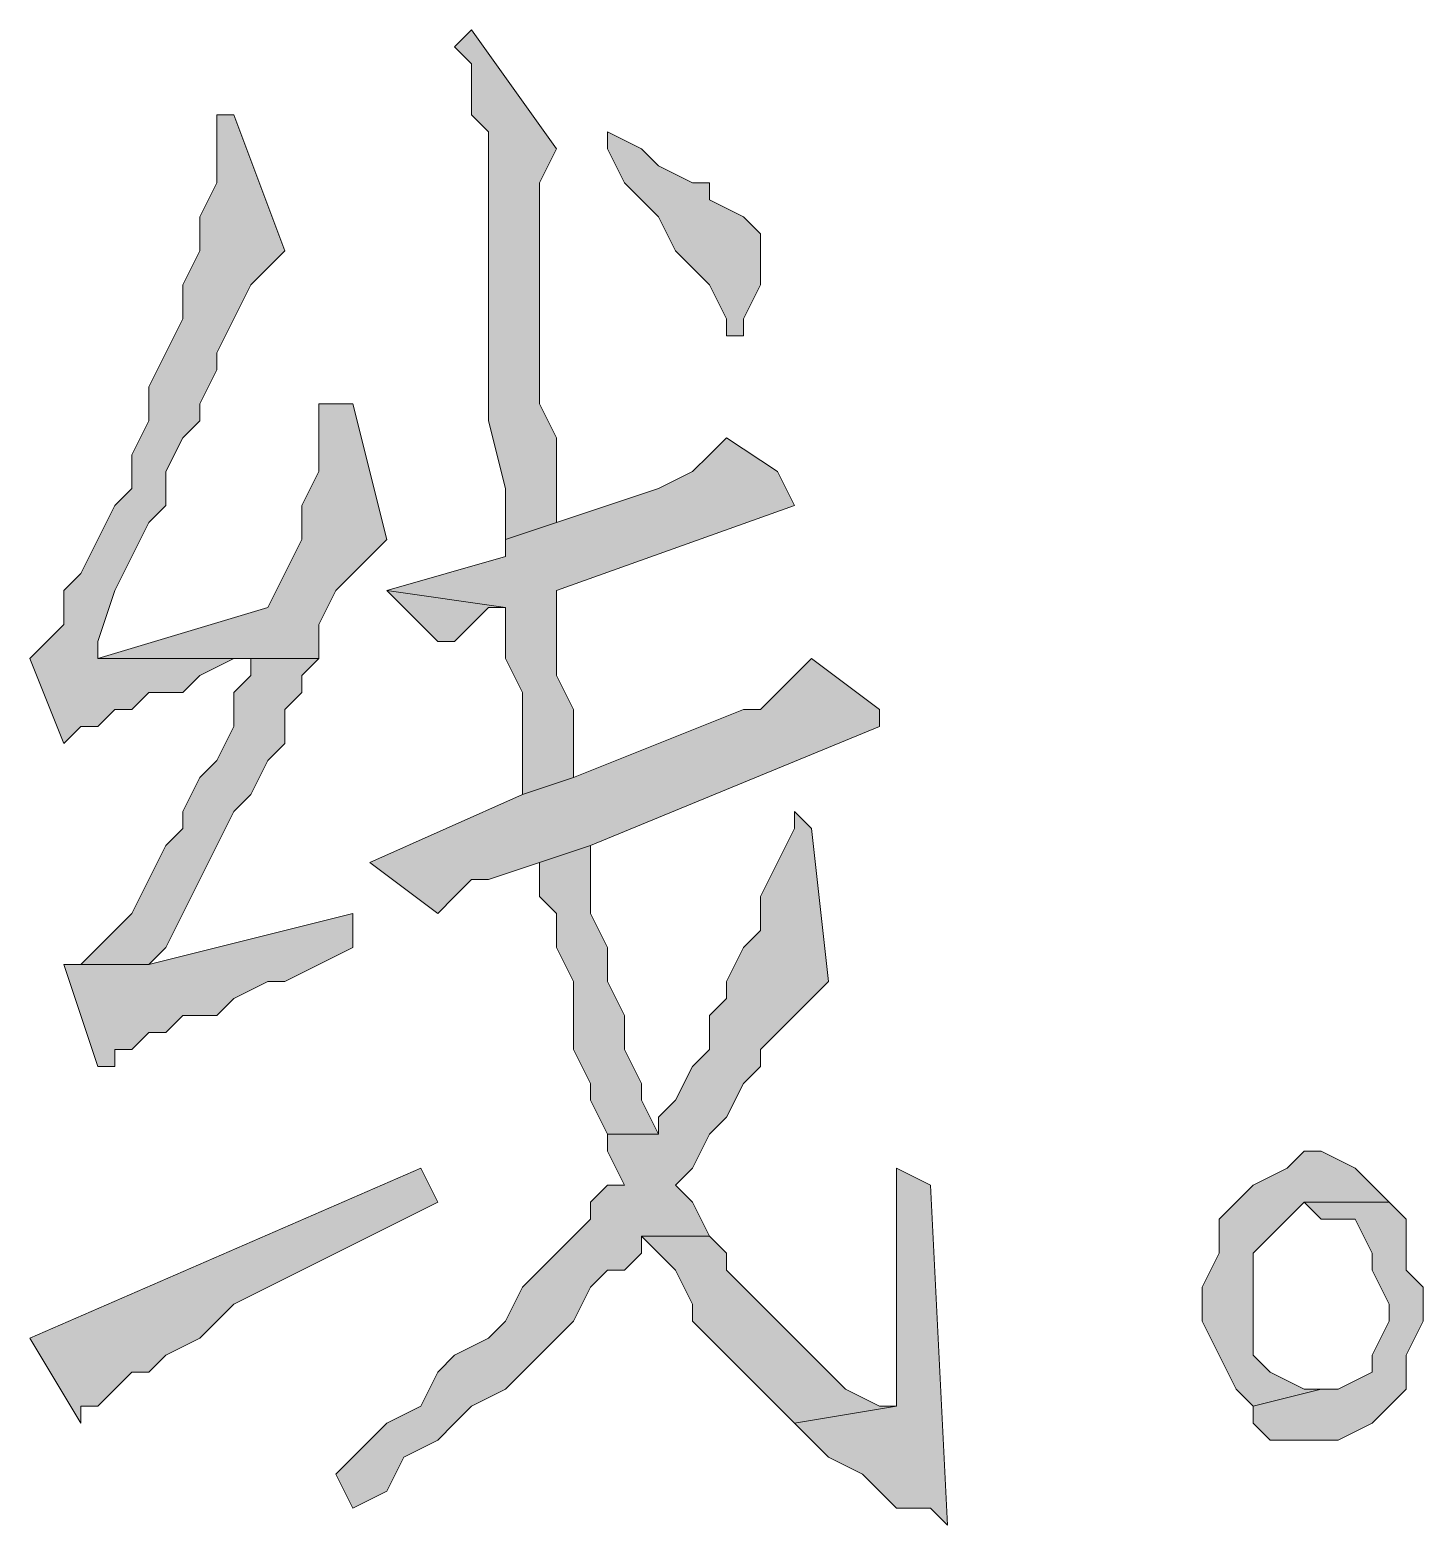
# Model space of a CAD drawing. Header units: millimetres. Extents: x 24 to 410, y 10 to 282.
# Drawn here: x 383.371 to 386.842, y 59.775 to 63.5 of the extents above; entities that cross this region are included whole.
import ezdxf

# ---------------------------------------------------------------- set-up
doc = ezdxf.new("R2010")
doc.units = ezdxf.units.MM

msp = doc.modelspace()

# ---------------------------------------------------------------- hatches: boundary and pattern name
h = msp.add_hatch(color=256)
h.dxf.hatch_style = 2
h.paths.add_polyline_path([(384.471333, 63.5), (384.429, 63.457667), (384.471333, 63.415333), (384.471333, 63.288333), (384.513667, 63.246), (384.513667, 62.526333), (384.556, 62.357), (384.556, 62.23), (384.683, 62.272333), (384.683, 62.484), (384.640667, 62.568667), (384.640667, 62.822667), (384.640667, 62.907333), (384.640667, 63.119), (384.683, 63.203667)])
h = msp.add_hatch(color=256)
h.dxf.hatch_style = 2
h.paths.add_polyline_path([(383.878667, 63.288333), (383.836333, 63.288333), (383.836333, 63.246), (383.836333, 63.119), (383.794, 63.034333), (383.794, 62.949667), (383.751667, 62.865), (383.751667, 62.780333), (383.709333, 62.695667), (383.667, 62.611), (383.667, 62.526333), (383.624667, 62.441667), (383.624667, 62.357), (383.582333, 62.314667), (383.54, 62.23), (383.497667, 62.145333), (383.455333, 62.103), (383.455333, 62.018333), (383.413, 61.976), (383.370667, 61.933667), (383.455333, 61.722), (383.497667, 61.764333), (383.54, 61.764333), (383.582333, 61.806667), (383.624667, 61.806667), (383.667, 61.849), (383.751667, 61.849), (383.794, 61.891333), (383.878667, 61.933667), (384.090333, 61.933667), (383.54, 61.933667), (383.54, 61.976), (383.582333, 62.103), (383.624667, 62.187667), (383.667, 62.272333), (383.709333, 62.314667), (383.709333, 62.399333), (383.751667, 62.484), (383.794, 62.526333), (383.794, 62.568667), (383.836333, 62.653333), (383.836333, 62.695667), (383.878667, 62.780333), (383.921, 62.865), (383.963333, 62.907333), (384.005667, 62.949667)])
h = msp.add_hatch(color=256)
h.dxf.hatch_style = 2
h.paths.add_polyline_path([(384.81, 63.246), (384.81, 63.203667), (384.852333, 63.119), (384.894667, 63.076667), (384.937, 63.034333), (384.979333, 62.949667), (385.021667, 62.907333), (385.064, 62.865), (385.106333, 62.780333), (385.106333, 62.738), (385.148667, 62.738), (385.148667, 62.780333), (385.191, 62.865), (385.191, 62.992), (385.148667, 63.034333), (385.064, 63.076667), (385.064, 63.119), (385.021667, 63.119), (384.937, 63.161333), (384.894667, 63.203667)])
h = msp.add_hatch(color=256)
h.dxf.hatch_style = 2
h.paths.add_polyline_path([(384.175, 62.568667), (384.090333, 62.568667), (384.090333, 62.526333), (384.090333, 62.399333), (384.048, 62.314667), (384.048, 62.23), (384.005667, 62.145333), (383.963333, 62.060667), (383.54, 61.933667), (384.090333, 61.933667), (384.090333, 62.018333), (384.132667, 62.103), (384.175, 62.145333), (384.217333, 62.187667), (384.259667, 62.23)])
h = msp.add_hatch(color=256)
h.dxf.hatch_style = 2
h.paths.add_polyline_path([(385.106333, 62.484), (385.064, 62.441667), (385.021667, 62.399333), (384.937, 62.357), (384.683, 62.272333), (384.556, 62.23), (384.556, 62.187667), (384.259667, 62.103), (384.556, 62.060667), (384.556, 61.933667), (384.598333, 61.849), (384.598333, 61.595), (384.725333, 61.637333), (384.725333, 61.806667), (384.683, 61.891333), (384.683, 62.103), (385.275667, 62.314667), (385.233333, 62.399333)])
h = msp.add_hatch(color=256)
h.dxf.hatch_style = 2
h.paths.add_polyline_path([(384.259667, 62.103), (384.386667, 61.976), (384.429, 61.976), (384.471333, 62.018333), (384.513667, 62.060667), (384.556, 62.060667)])
h = msp.add_hatch(color=256)
h.dxf.hatch_style = 2
h.paths.add_polyline_path([(384.090333, 61.933667), (383.921, 61.933667), (383.921, 61.891333), (383.878667, 61.849), (383.878667, 61.764333), (383.836333, 61.679667), (383.794, 61.637333), (383.751667, 61.552667), (383.751667, 61.510333), (383.709333, 61.468), (383.667, 61.383333), (383.624667, 61.298667), (383.582333, 61.256333), (383.54, 61.214), (383.497667, 61.171667), (383.455333, 61.171667), (383.667, 61.171667), (383.709333, 61.214), (383.751667, 61.298667), (383.794, 61.383333), (383.836333, 61.468), (383.878667, 61.552667), (383.921, 61.595), (383.963333, 61.679667), (384.005667, 61.722), (384.005667, 61.806667), (384.048, 61.849), (384.048, 61.891333)])
h = msp.add_hatch(color=256)
h.dxf.hatch_style = 2
h.paths.add_polyline_path([(385.318, 61.933667), (385.233333, 61.849), (385.191, 61.806667), (385.148667, 61.806667), (384.725333, 61.637333), (384.598333, 61.595), (384.217333, 61.425667), (384.386667, 61.298667), (384.429, 61.341), (384.471333, 61.383333), (384.513667, 61.383333), (384.640667, 61.425667), (384.767667, 61.468), (385.487333, 61.764333), (385.487333, 61.806667)])
h = msp.add_hatch(color=256)
h.dxf.hatch_style = 2
h.paths.add_polyline_path([(385.275667, 61.552667), (385.275667, 61.510333), (385.233333, 61.425667), (385.191, 61.341), (385.191, 61.256333), (385.148667, 61.214), (385.106333, 61.129333), (385.106333, 61.087), (385.064, 61.044667), (385.064, 60.96), (385.021667, 60.917667), (384.979333, 60.833), (384.937, 60.790667), (384.937, 60.748333), (384.81, 60.748333), (384.81, 60.706), (384.852333, 60.621333), (384.81, 60.621333), (384.767667, 60.579), (384.767667, 60.536667), (384.725333, 60.494333), (384.683, 60.452), (384.640667, 60.409667), (384.598333, 60.367333), (384.556, 60.282667), (384.513667, 60.240333), (384.429, 60.198), (384.386667, 60.155667), (384.344333, 60.071), (384.259667, 60.028667), (384.217333, 59.986333), (384.132667, 59.901667), (384.175, 59.817), (384.259667, 59.859333), (384.302, 59.944), (384.386667, 59.986333), (384.429, 60.028667), (384.471333, 60.071), (384.556, 60.113333), (384.598333, 60.155667), (384.640667, 60.198), (384.683, 60.240333), (384.725333, 60.282667), (384.767667, 60.367333), (384.81, 60.409667), (384.852333, 60.409667), (384.894667, 60.452), (384.894667, 60.494333), (385.064, 60.494333), (385.021667, 60.579), (384.979333, 60.621333), (385.021667, 60.663667), (385.064, 60.748333), (385.106333, 60.790667), (385.148667, 60.875333), (385.191, 60.917667), (385.191, 60.96), (385.233333, 61.002333), (385.275667, 61.044667), (385.318, 61.087), (385.360333, 61.129333), (385.318, 61.510333)])
h = msp.add_hatch(color=256)
h.dxf.hatch_style = 2
h.paths.add_polyline_path([(384.767667, 61.468), (384.640667, 61.425667), (384.640667, 61.341), (384.683, 61.298667), (384.683, 61.214), (384.725333, 61.129333), (384.725333, 60.96), (384.767667, 60.875333), (384.767667, 60.833), (384.81, 60.748333), (384.937, 60.748333), (384.894667, 60.833), (384.894667, 60.875333), (384.852333, 60.96), (384.852333, 61.044667), (384.81, 61.129333), (384.81, 61.214), (384.767667, 61.298667)])
h = msp.add_hatch(color=256)
h.dxf.hatch_style = 2
h.paths.add_polyline_path([(384.175, 61.298667), (383.667, 61.171667), (383.455333, 61.171667), (383.54, 60.917667), (383.582333, 60.917667), (383.582333, 60.96), (383.624667, 60.96), (383.667, 61.002333), (383.709333, 61.002333), (383.751667, 61.044667), (383.836333, 61.044667), (383.878667, 61.087), (383.963333, 61.129333), (384.005667, 61.129333), (384.090333, 61.171667), (384.175, 61.214)])
h = msp.add_hatch(color=256)
h.dxf.hatch_style = 2
h.paths.add_polyline_path([(386.545667, 60.706), (386.503333, 60.663667), (386.418667, 60.621333), (386.376333, 60.579), (386.334, 60.536667), (386.334, 60.452), (386.291667, 60.367333), (386.291667, 60.282667), (386.334, 60.198), (386.376333, 60.113333), (386.418667, 60.071), (386.588, 60.113333), (386.545667, 60.113333), (386.461, 60.155667), (386.418667, 60.198), (386.418667, 60.452), (386.461, 60.494333), (386.503333, 60.536667), (386.545667, 60.579), (386.757333, 60.579), (386.715, 60.621333), (386.672667, 60.663667), (386.588, 60.706)])
h = msp.add_hatch(color=256)
h.dxf.hatch_style = 2
h.paths.add_polyline_path([(384.344333, 60.663667), (383.370667, 60.240333), (383.497667, 60.028667), (383.497667, 60.071), (383.54, 60.071), (383.582333, 60.113333), (383.624667, 60.155667), (383.667, 60.155667), (383.709333, 60.198), (383.794, 60.240333), (383.836333, 60.282667), (383.878667, 60.325), (383.963333, 60.367333), (384.048, 60.409667), (384.132667, 60.452), (384.217333, 60.494333), (384.302, 60.536667), (384.386667, 60.579)])
h = msp.add_hatch(color=256)
h.dxf.hatch_style = 2
h.paths.add_polyline_path([(385.529667, 60.663667), (385.529667, 60.071), (385.275667, 60.028667), (385.318, 59.986333), (385.360333, 59.944), (385.445, 59.901667), (385.487333, 59.859333), (385.529667, 59.817), (385.614333, 59.817), (385.656667, 59.774667), (385.614333, 60.621333)])
h = msp.add_hatch(color=256)
h.dxf.hatch_style = 2
h.paths.add_polyline_path([(386.757333, 60.579), (386.545667, 60.579), (386.588, 60.536667), (386.672667, 60.536667), (386.715, 60.452), (386.715, 60.409667), (386.757333, 60.325), (386.757333, 60.282667), (386.715, 60.198), (386.715, 60.155667), (386.630333, 60.113333), (386.588, 60.113333), (386.418667, 60.071), (386.418667, 60.028667), (386.461, 59.986333), (386.630333, 59.986333), (386.715, 60.028667), (386.757333, 60.071), (386.799667, 60.113333), (386.799667, 60.198), (386.842, 60.282667), (386.842, 60.367333), (386.799667, 60.409667), (386.799667, 60.536667)])
h = msp.add_hatch(color=256)
h.dxf.hatch_style = 2
h.paths.add_polyline_path([(385.064, 60.494333), (384.894667, 60.494333), (384.937, 60.452), (384.979333, 60.409667), (385.021667, 60.325), (385.021667, 60.282667), (385.064, 60.240333), (385.106333, 60.198), (385.148667, 60.155667), (385.233333, 60.071), (385.275667, 60.028667), (385.529667, 60.071), (385.487333, 60.071), (385.402667, 60.113333), (385.360333, 60.155667), (385.318, 60.198), (385.275667, 60.240333), (385.233333, 60.282667), (385.148667, 60.367333), (385.106333, 60.409667), (385.106333, 60.452)])

# ---------------------------------------------------------------- linework, layer by layer
at = {"lineweight": 0}
for points in [[(384.471333, 63.5), (384.429, 63.457667), (384.471333, 63.415333), (384.471333, 63.288333), (384.513667, 63.246), (384.513667, 62.526333), (384.556, 62.357), (384.556, 62.23), (384.683, 62.272333), (384.683, 62.484), (384.640667, 62.568667), (384.640667, 62.822667), (384.640667, 62.907333), (384.640667, 63.119), (384.683, 63.203667)], [(383.878667, 63.288333), (383.836333, 63.288333), (383.836333, 63.246), (383.836333, 63.119), (383.794, 63.034333), (383.794, 62.949667), (383.751667, 62.865), (383.751667, 62.780333), (383.709333, 62.695667), (383.667, 62.611), (383.667, 62.526333), (383.624667, 62.441667), (383.624667, 62.357), (383.582333, 62.314667), (383.54, 62.23), (383.497667, 62.145333), (383.455333, 62.103), (383.455333, 62.018333), (383.413, 61.976), (383.370667, 61.933667), (383.455333, 61.722), (383.497667, 61.764333), (383.54, 61.764333), (383.582333, 61.806667), (383.624667, 61.806667), (383.667, 61.849), (383.751667, 61.849), (383.794, 61.891333), (383.878667, 61.933667), (384.090333, 61.933667), (383.54, 61.933667), (383.54, 61.976), (383.582333, 62.103), (383.624667, 62.187667), (383.667, 62.272333), (383.709333, 62.314667), (383.709333, 62.399333), (383.751667, 62.484), (383.794, 62.526333), (383.794, 62.568667), (383.836333, 62.653333), (383.836333, 62.695667), (383.878667, 62.780333), (383.921, 62.865), (383.963333, 62.907333), (384.005667, 62.949667)], [(384.81, 63.246), (384.81, 63.203667), (384.852333, 63.119), (384.894667, 63.076667), (384.937, 63.034333), (384.979333, 62.949667), (385.021667, 62.907333), (385.064, 62.865), (385.106333, 62.780333), (385.106333, 62.738), (385.148667, 62.738), (385.148667, 62.780333), (385.191, 62.865), (385.191, 62.992), (385.148667, 63.034333), (385.064, 63.076667), (385.064, 63.119), (385.021667, 63.119), (384.937, 63.161333), (384.894667, 63.203667)], [(384.175, 62.568667), (384.090333, 62.568667), (384.090333, 62.526333), (384.090333, 62.399333), (384.048, 62.314667), (384.048, 62.23), (384.005667, 62.145333), (383.963333, 62.060667), (383.54, 61.933667), (384.090333, 61.933667), (384.090333, 62.018333), (384.132667, 62.103), (384.175, 62.145333), (384.217333, 62.187667), (384.259667, 62.23)], [(385.106333, 62.484), (385.064, 62.441667), (385.021667, 62.399333), (384.937, 62.357), (384.683, 62.272333), (384.556, 62.23), (384.556, 62.187667), (384.259667, 62.103), (384.556, 62.060667), (384.556, 61.933667), (384.598333, 61.849), (384.598333, 61.595), (384.725333, 61.637333), (384.725333, 61.806667), (384.683, 61.891333), (384.683, 62.103), (385.275667, 62.314667), (385.233333, 62.399333)], [(384.259667, 62.103), (384.386667, 61.976), (384.429, 61.976), (384.471333, 62.018333), (384.513667, 62.060667), (384.556, 62.060667)], [(384.090333, 61.933667), (383.921, 61.933667), (383.921, 61.891333), (383.878667, 61.849), (383.878667, 61.764333), (383.836333, 61.679667), (383.794, 61.637333), (383.751667, 61.552667), (383.751667, 61.510333), (383.709333, 61.468), (383.667, 61.383333), (383.624667, 61.298667), (383.582333, 61.256333), (383.54, 61.214), (383.497667, 61.171667), (383.455333, 61.171667), (383.667, 61.171667), (383.709333, 61.214), (383.751667, 61.298667), (383.794, 61.383333), (383.836333, 61.468), (383.878667, 61.552667), (383.921, 61.595), (383.963333, 61.679667), (384.005667, 61.722), (384.005667, 61.806667), (384.048, 61.849), (384.048, 61.891333)], [(385.318, 61.933667), (385.233333, 61.849), (385.191, 61.806667), (385.148667, 61.806667), (384.725333, 61.637333), (384.598333, 61.595), (384.217333, 61.425667), (384.386667, 61.298667), (384.429, 61.341), (384.471333, 61.383333), (384.513667, 61.383333), (384.640667, 61.425667), (384.767667, 61.468), (385.487333, 61.764333), (385.487333, 61.806667)], [(385.275667, 61.552667), (385.275667, 61.510333), (385.233333, 61.425667), (385.191, 61.341), (385.191, 61.256333), (385.148667, 61.214), (385.106333, 61.129333), (385.106333, 61.087), (385.064, 61.044667), (385.064, 60.96), (385.021667, 60.917667), (384.979333, 60.833), (384.937, 60.790667), (384.937, 60.748333), (384.81, 60.748333), (384.81, 60.706), (384.852333, 60.621333), (384.81, 60.621333), (384.767667, 60.579), (384.767667, 60.536667), (384.725333, 60.494333), (384.683, 60.452), (384.640667, 60.409667), (384.598333, 60.367333), (384.556, 60.282667), (384.513667, 60.240333), (384.429, 60.198), (384.386667, 60.155667), (384.344333, 60.071), (384.259667, 60.028667), (384.217333, 59.986333), (384.132667, 59.901667), (384.175, 59.817), (384.259667, 59.859333), (384.302, 59.944), (384.386667, 59.986333), (384.429, 60.028667), (384.471333, 60.071), (384.556, 60.113333), (384.598333, 60.155667), (384.640667, 60.198), (384.683, 60.240333), (384.725333, 60.282667), (384.767667, 60.367333), (384.81, 60.409667), (384.852333, 60.409667), (384.894667, 60.452), (384.894667, 60.494333), (385.064, 60.494333), (385.021667, 60.579), (384.979333, 60.621333), (385.021667, 60.663667), (385.064, 60.748333), (385.106333, 60.790667), (385.148667, 60.875333), (385.191, 60.917667), (385.191, 60.96), (385.233333, 61.002333), (385.275667, 61.044667), (385.318, 61.087), (385.360333, 61.129333), (385.318, 61.510333)], [(384.767667, 61.468), (384.640667, 61.425667), (384.640667, 61.341), (384.683, 61.298667), (384.683, 61.214), (384.725333, 61.129333), (384.725333, 60.96), (384.767667, 60.875333), (384.767667, 60.833), (384.81, 60.748333), (384.937, 60.748333), (384.894667, 60.833), (384.894667, 60.875333), (384.852333, 60.96), (384.852333, 61.044667), (384.81, 61.129333), (384.81, 61.214), (384.767667, 61.298667)], [(384.175, 61.298667), (383.667, 61.171667), (383.455333, 61.171667), (383.54, 60.917667), (383.582333, 60.917667), (383.582333, 60.96), (383.624667, 60.96), (383.667, 61.002333), (383.709333, 61.002333), (383.751667, 61.044667), (383.836333, 61.044667), (383.878667, 61.087), (383.963333, 61.129333), (384.005667, 61.129333), (384.090333, 61.171667), (384.175, 61.214)], [(386.545667, 60.706), (386.503333, 60.663667), (386.418667, 60.621333), (386.376333, 60.579), (386.334, 60.536667), (386.334, 60.452), (386.291667, 60.367333), (386.291667, 60.282667), (386.334, 60.198), (386.376333, 60.113333), (386.418667, 60.071), (386.588, 60.113333), (386.545667, 60.113333), (386.461, 60.155667), (386.418667, 60.198), (386.418667, 60.452), (386.461, 60.494333), (386.503333, 60.536667), (386.545667, 60.579), (386.757333, 60.579), (386.715, 60.621333), (386.672667, 60.663667), (386.588, 60.706)], [(384.344333, 60.663667), (383.370667, 60.240333), (383.497667, 60.028667), (383.497667, 60.071), (383.54, 60.071), (383.582333, 60.113333), (383.624667, 60.155667), (383.667, 60.155667), (383.709333, 60.198), (383.794, 60.240333), (383.836333, 60.282667), (383.878667, 60.325), (383.963333, 60.367333), (384.048, 60.409667), (384.132667, 60.452), (384.217333, 60.494333), (384.302, 60.536667), (384.386667, 60.579)], [(385.529667, 60.663667), (385.529667, 60.071), (385.275667, 60.028667), (385.318, 59.986333), (385.360333, 59.944), (385.445, 59.901667), (385.487333, 59.859333), (385.529667, 59.817), (385.614333, 59.817), (385.656667, 59.774667), (385.614333, 60.621333)], [(386.757333, 60.579), (386.545667, 60.579), (386.588, 60.536667), (386.672667, 60.536667), (386.715, 60.452), (386.715, 60.409667), (386.757333, 60.325), (386.757333, 60.282667), (386.715, 60.198), (386.715, 60.155667), (386.630333, 60.113333), (386.588, 60.113333), (386.418667, 60.071), (386.418667, 60.028667), (386.461, 59.986333), (386.630333, 59.986333), (386.715, 60.028667), (386.757333, 60.071), (386.799667, 60.113333), (386.799667, 60.198), (386.842, 60.282667), (386.842, 60.367333), (386.799667, 60.409667), (386.799667, 60.536667)], [(385.064, 60.494333), (384.894667, 60.494333), (384.937, 60.452), (384.979333, 60.409667), (385.021667, 60.325), (385.021667, 60.282667), (385.064, 60.240333), (385.106333, 60.198), (385.148667, 60.155667), (385.233333, 60.071), (385.275667, 60.028667), (385.529667, 60.071), (385.487333, 60.071), (385.402667, 60.113333), (385.360333, 60.155667), (385.318, 60.198), (385.275667, 60.240333), (385.233333, 60.282667), (385.148667, 60.367333), (385.106333, 60.409667), (385.106333, 60.452)]]:
    msp.add_lwpolyline(points, close=True, dxfattribs=at)

doc.saveas('drawing.dxf')
